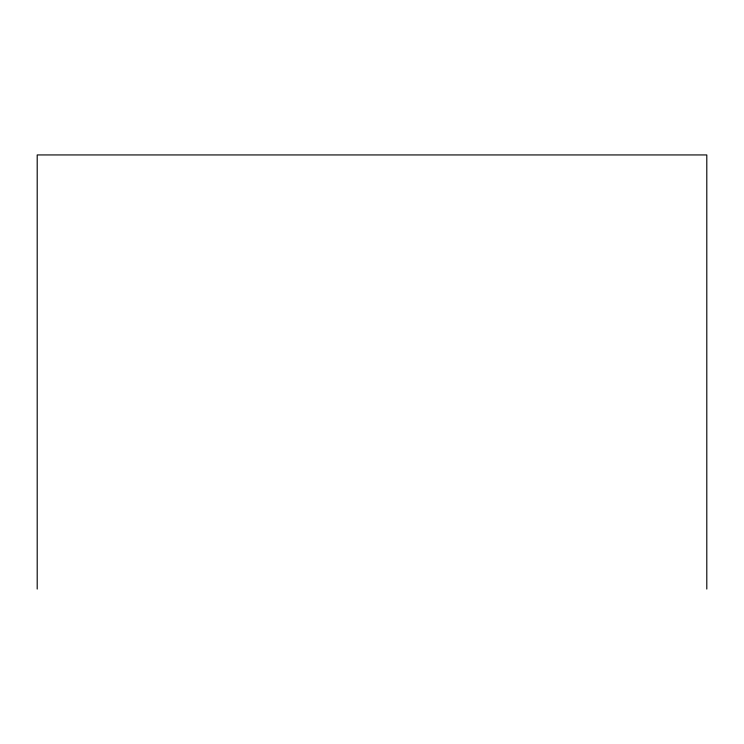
<?xml version="1.0" encoding="UTF-8"?>
<svg xmlns="http://www.w3.org/2000/svg" width="744" height="744" viewBox="0 0 744 744"><rect width="100%" height="100%" fill="white"/><g stroke="black" fill="none" stroke-linecap="round" stroke-linejoin="round"><path stroke-width="1.12" d="M706.8 589.062L706.8 154.938L37.2 154.938L37.2 589.062"/></g></svg>
